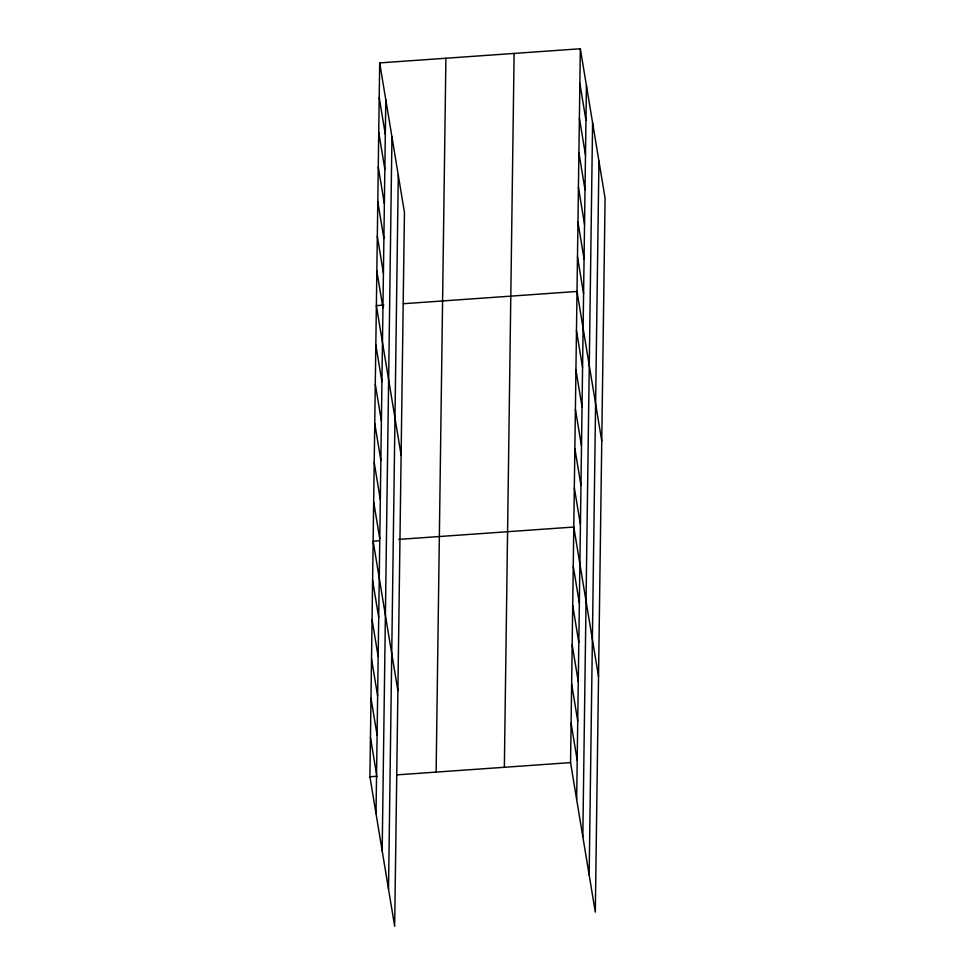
<?xml version="1.0" encoding="UTF-8"?>
<svg xmlns="http://www.w3.org/2000/svg" width="975" height="975" viewBox="0 0 975 975"><rect width="100%" height="100%" fill="white"/><g stroke="black" fill="none" stroke-linecap="round" stroke-linejoin="round"><path stroke-width="1.46" d="M379.689 62.912L404.442 212.392L394.668 926.25L369.915 776.77L379.689 62.912L580.332 48.75L605.085 198.23L595.311 912.088L570.558 762.608L580.332 48.75M376.021 813.625L385.795 99.767M382.176 850.785L391.95 136.927M388.513 889.078L398.288 175.22M436.13 772.09L445.904 58.232M504.355 767.288L514.117 53.418M576.664 799.463L586.438 85.605M582.818 836.635L592.593 122.777M589.156 874.928L598.93 161.07M383.894 305.09L376.374 305.614L401.115 455.106M403.455 303.712L577.017 291.464L601.758 440.944M379.165 540.772L373.145 541.198L397.885 690.678M398.726 539.394L573.788 527.036L598.528 676.516M369.915 776.77L377.447 776.234M397.008 774.857L570.558 762.608M579.857 83.423L585.963 120.278M579.382 118.097L585.487 154.952M578.906 152.77L585.012 189.625M578.431 187.444L584.537 224.299M577.956 222.117L584.062 258.972M577.492 256.791L583.586 293.646M576.469 330.72L582.575 367.587M575.933 369.988L582.038 406.843M575.396 409.244L581.502 446.111M574.86 448.512L580.966 485.367M574.324 487.78L580.43 524.635M573.251 566.304L579.357 603.159M572.715 605.56L578.809 642.415M572.179 644.828L578.273 681.683M571.643 684.084L577.736 720.939M571.094 723.352L577.2 760.207M379.214 97.585L385.32 134.44M378.739 132.259L384.845 169.114M378.263 166.932L384.369 203.787M377.788 201.593L383.894 238.461M377.313 236.267L383.419 273.134M376.837 270.94L382.943 307.808M375.826 344.882L381.932 381.737M375.29 384.15L381.396 421.005M374.753 423.406L380.859 460.261M374.217 462.674L380.323 499.529M373.681 501.93L379.787 538.785M372.608 580.454L378.702 617.309M372.072 619.722L378.166 656.577M371.536 658.978L377.63 695.833M371 698.246L377.093 735.101M370.451 737.502L376.557 774.357"/></g></svg>
